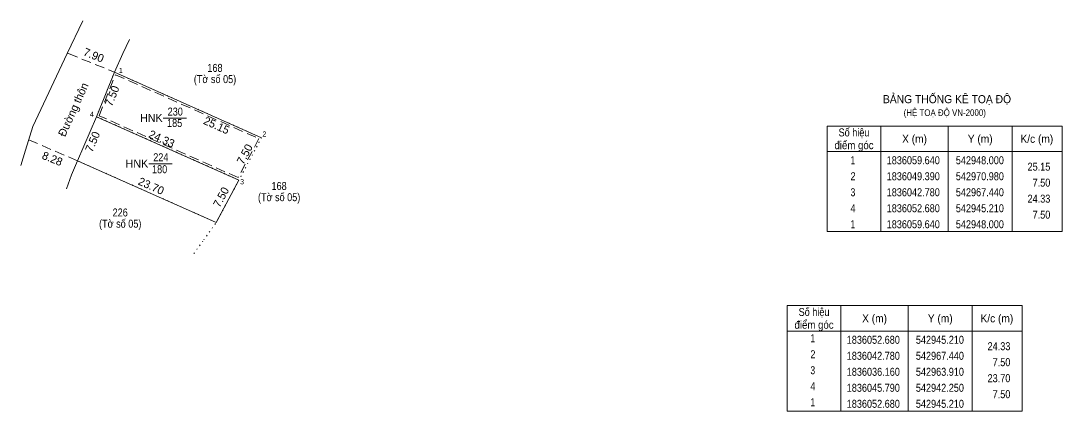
# Model space of a CAD drawing. Header units: metres. Extents: x 542624 to 552003, y 1835779 to 1840798.
# Drawn here: x 542933.4 to 543096, y 1836006.7 to 1836067.7 of the extents above; entities that cross this region are included whole.
import ezdxf
from ezdxf.enums import TextEntityAlignment as Align

# ---------------------------------------------------------------- set-up
doc = ezdxf.new("R2010")
doc.units = ezdxf.units.M
doc.header["$LTSCALE"] = 0.5
doc.linetypes.add('DOTTED', pattern=[1.5, 0.3, -1.2])
doc.linetypes.add('MEDIUM_DASHED', pattern=[4.5, 3, -1.5])
for name, color, linetype, lineweight in [('1', 7, 'Continuous', 13), ('10', 7, 'Continuous', 13), ('23', 7, 'Continuous', 13), ('52', 7, 'Continuous', 13), ('63', 7, 'Continuous', 13)]:
    doc.layers.add(name, color=color, linetype=linetype, lineweight=lineweight)

msp = doc.modelspace()

# ---------------------------------------------------------------- linework, layer by layer
at = {"layer": '1', "linetype": 'DOTTED'}
for p, q in [((542963.91, 1836036.16), (542942.25, 1836045.79)), ((542961.94, 1836033.42), (542963.91, 1836036.16)), ((542960.42, 1836031.31), (542961.94, 1836033.42))]:
    msp.add_line(p, q, dxfattribs=at)
msp.add_lwpolyline([(542948, 1836059.64), (542970.98, 1836049.39), (542967.44, 1836042.78), (542945.21, 1836052.68)], close=True, dxfattribs=at)
at = {"layer": '1', "linetype": 'MEDIUM_DASHED'}
msp.add_lwpolyline([(542948.16, 1836059.24), (542970.56, 1836049.25), (542967.31, 1836043.17), (542945.6, 1836052.84)], close=True, dxfattribs=at)
at = {"layer": '1'}
msp.add_lwpolyline([(542945.21, 1836052.68), (542967.44, 1836042.78), (542963.91, 1836036.16), (542942.25, 1836045.79)], close=True, dxfattribs=at)
at = {"layer": '1', "linetype": 'DOTTED'}
msp.add_lwpolyline([(542970.98, 1836049.39), (542967.44, 1836042.78), (542963.91, 1836036.16)], dxfattribs=at)
at = {"layer": '10'}
for p, q in [((542935.29, 1836051.14), (542934.13, 1836047.43)), ((542934.13, 1836047.43), (542933.39, 1836045.07))]:
    msp.add_line(p, q, dxfattribs=at)
msp.add_lwpolyline([(542943.06, 1836067.66), (542940.65, 1836062.53), (542935.29, 1836051.14)], dxfattribs=at)
at = {"layer": '23'}
msp.add_line((542948, 1836059.64), (542970.98, 1836049.39), dxfattribs=at)
at = {"layer": '23', "linetype": 'DOTTED'}
msp.add_line((542945.21, 1836052.68), (542967.44, 1836042.78), dxfattribs=at)
at = {"layer": '52'}
for points in [[(542950.36, 1836064.73), (542949.34, 1836062.53), (542948, 1836059.64)], [(542948, 1836059.64), (542945.21, 1836052.68), (542942.25, 1836045.79)], [(542942.25, 1836045.79), (542941.32, 1836043.59), (542940.54, 1836041.42)]]:
    msp.add_lwpolyline(points, dxfattribs=at)
at = {"layer": '63'}
for p, q in [((542955.64, 1836052.44), (542959.27, 1836052.44)), ((543067.68, 1836051.22), (543067.68, 1836034.72)), ((543078.18, 1836051.22), (543078.18, 1836034.72)), ((543088.18, 1836051.22), (543088.18, 1836034.72)), ((543059.28, 1836047.22), (543095.98, 1836047.22)), ((542953.39, 1836045.31), (542957.02, 1836045.31)), ((543061.44, 1836023.17), (543061.44, 1836006.67)), ((543071.94, 1836023.17), (543071.94, 1836006.67)), ((543081.94, 1836023.17), (543081.94, 1836006.67)), ((543053.04, 1836019.17), (543089.74, 1836019.17))]:
    msp.add_line(p, q, dxfattribs=at)
at = {"layer": '63', "linetype": 'MEDIUM_DASHED'}
msp.add_line((542934.64, 1836049.06), (542942.25, 1836045.79), dxfattribs=at)
msp.add_lwpolyline([(542940.68, 1836062.59), (542940.83, 1836062.53), (542948.01, 1836059.64)], dxfattribs=at)
at = {"layer": '63'}
for points in [[(543059.28, 1836051.22), (543095.98, 1836051.22), (543095.98, 1836034.72), (543059.28, 1836034.72)], [(543053.04, 1836023.17), (543089.74, 1836023.17), (543089.74, 1836006.67), (543053.04, 1836006.67)]]:
    msp.add_lwpolyline(points, close=True, dxfattribs=at)

# ---------------------------------------------------------------- texts
at = {"layer": '1'}
for s, height, width, p in [('BẢNG THỐNG KÊ TOẠ ĐỘ ', 1.265, 0.95, (543078.225, 1836054.79)), ('230', 1.25, 0.85, (542957.5, 1836052.85)), ('(HỆ TOẠ ĐỘ VN-2000)', 1.027, 0.9, (543077.65, 1836052.8)), ('185', 1.25, 0.85, (542957.405, 1836051.07)), ('224', 1.25, 0.85, (542955.25, 1836045.72)), ('180', 1.25, 0.85, (542955.06, 1836043.85)), ('226', 1.25, 0.85, (542948.905, 1836037.09)), ('(Tờ số 05)', 1.25, 0.85, (542948.91, 1836035.34))]:
    msp.add_text(s, height=height, dxfattribs=dict(at, width=width)).set_placement(p, align=Align.CENTER)
for p in [(542953.765, 1836051.87), (542951.515, 1836044.74)]:
    msp.add_text('HNK', height=1.25, dxfattribs=at).set_placement(p, align=Align.CENTER)
at = {"layer": '63'}
for s, rotation, p in [('7.90', 338.077, (542944.5367, 1836061.7116)), ('Đường thôn', 65.618, (542942.1487, 1836053.532)), ('7.50', 68.156, (542948.2163, 1836055.6975)), ('25.15', 335.961, (542963.6904, 1836050.7468)), ('7.50', 66.751, (542945.1709, 1836048.5283)), ('24.33', 335.994, (542955.1307, 1836048.6524)), ('7.50', 61.829, (542968.892, 1836046.5349)), ('8.28', 338.077, (542938.0817, 1836045.5416)), ('23.70', 336.03, (542953.4911, 1836041.2803)), ('7.50', 61.932, (542965.209, 1836039.8159))]:
    msp.add_text(s, height=1.25, rotation=rotation, dxfattribs=at).set_placement(p, align=Align.CENTER)
for s, width, p in [('168', 0.85, (542963.705, 1836059.68)), ('(Tờ số 05)', 0.85, (542963.71, 1836057.93)), ('Số hiệu', 0.85, (543063.48, 1836049.6)), ('X (m)', 0.95, (543072.93, 1836048.6)), ('Y (m)', 0.95, (543083.185, 1836048.6)), ('K/c (m)', 0.95, (543092.025, 1836048.6)), ('điểm góc', 0.9, (543063.48, 1836047.6)), (' 1', 0.75, (543063.13, 1836045.25)), ('1836059.640', 0.85, (543072.73, 1836045.25)), ('542948.000', 0.85, (543083.13, 1836045.25)), (' 2', 0.85, (543063.135, 1836042.75)), ('1836049.390', 0.85, (543072.73, 1836042.75)), ('542970.980', 0.85, (543083.13, 1836042.75)), ('168', 0.85, (542973.715, 1836041.23)), (' 3', 0.8, (543063.125, 1836040.25)), ('1836042.780', 0.85, (543072.73, 1836040.25)), ('542967.440', 0.85, (543083.13, 1836040.25)), ('(Tờ số 05)', 0.85, (542973.72, 1836039.48)), (' 4', 0.85, (543063.13, 1836037.75)), ('1836052.680', 0.85, (543072.73, 1836037.75)), ('542945.210', 0.85, (543083.13, 1836037.75)), (' 1', 0.75, (543063.13, 1836035.25)), ('1836059.640', 0.85, (543072.73, 1836035.25)), ('542948.000', 0.85, (543083.13, 1836035.25)), ('Số hiệu', 0.85, (543057.24, 1836021.55)), ('X (m)', 0.95, (543066.69, 1836020.55)), ('Y (m)', 0.95, (543076.945, 1836020.55)), ('K/c (m)', 0.95, (543085.785, 1836020.55)), ('điểm góc', 0.9, (543057.24, 1836019.55)), (' 1', 0.75, (543056.86, 1836017.44)), ('1836052.680', 0.85, (543066.49, 1836017.2)), ('542945.210', 0.85, (543076.89, 1836017.2)), (' 2', 0.85, (543056.865, 1836014.94)), ('1836042.780', 0.85, (543066.49, 1836014.7)), ('542967.440', 0.85, (543076.89, 1836014.7)), (' 3', 0.8, (543056.855, 1836012.44)), ('1836036.160', 0.85, (543066.49, 1836012.2)), ('542963.910', 0.85, (543076.89, 1836012.2)), (' 4', 0.85, (543056.86, 1836009.94)), ('1836045.790', 0.85, (543066.49, 1836009.7)), ('542942.250', 0.85, (543076.89, 1836009.7)), (' 1', 0.75, (543056.86, 1836007.44)), ('1836052.680', 0.85, (543066.49, 1836007.2)), ('542945.210', 0.85, (543076.89, 1836007.2))]:
    msp.add_text(s, height=1.25, dxfattribs=dict(at, width=width)).set_placement(p, align=Align.CENTER)
for s, height, width, p in [(' 1', 0.8, 0.9, (542949.31, 1836059.51)), (' 4', 0.8, 0.95, (542944.8, 1836052.68)), (' 2', 0.8, 0.9, (542971.72, 1836049.57)), ('25.15', 1.25, 0.85, (543094.13, 1836044.25)), (' 3', 0.8, 0.95, (542968.24, 1836042.12)), ('7.50', 1.25, 0.85, (543094.13, 1836041.75)), ('24.33', 1.25, 0.85, (543094.13, 1836039.25)), ('7.50', 1.25, 0.85, (543094.13, 1836036.75)), ('24.33', 1.25, 0.85, (543087.89, 1836016.2)), ('7.50', 1.25, 0.85, (543087.89, 1836013.7)), ('23.70', 1.25, 0.85, (543087.89, 1836011.2)), ('7.50', 1.25, 0.85, (543087.89, 1836008.7))]:
    msp.add_text(s, height=height, dxfattribs=dict(at, width=width)).set_placement(p, align=Align.RIGHT)

doc.saveas('drawing.dxf')
